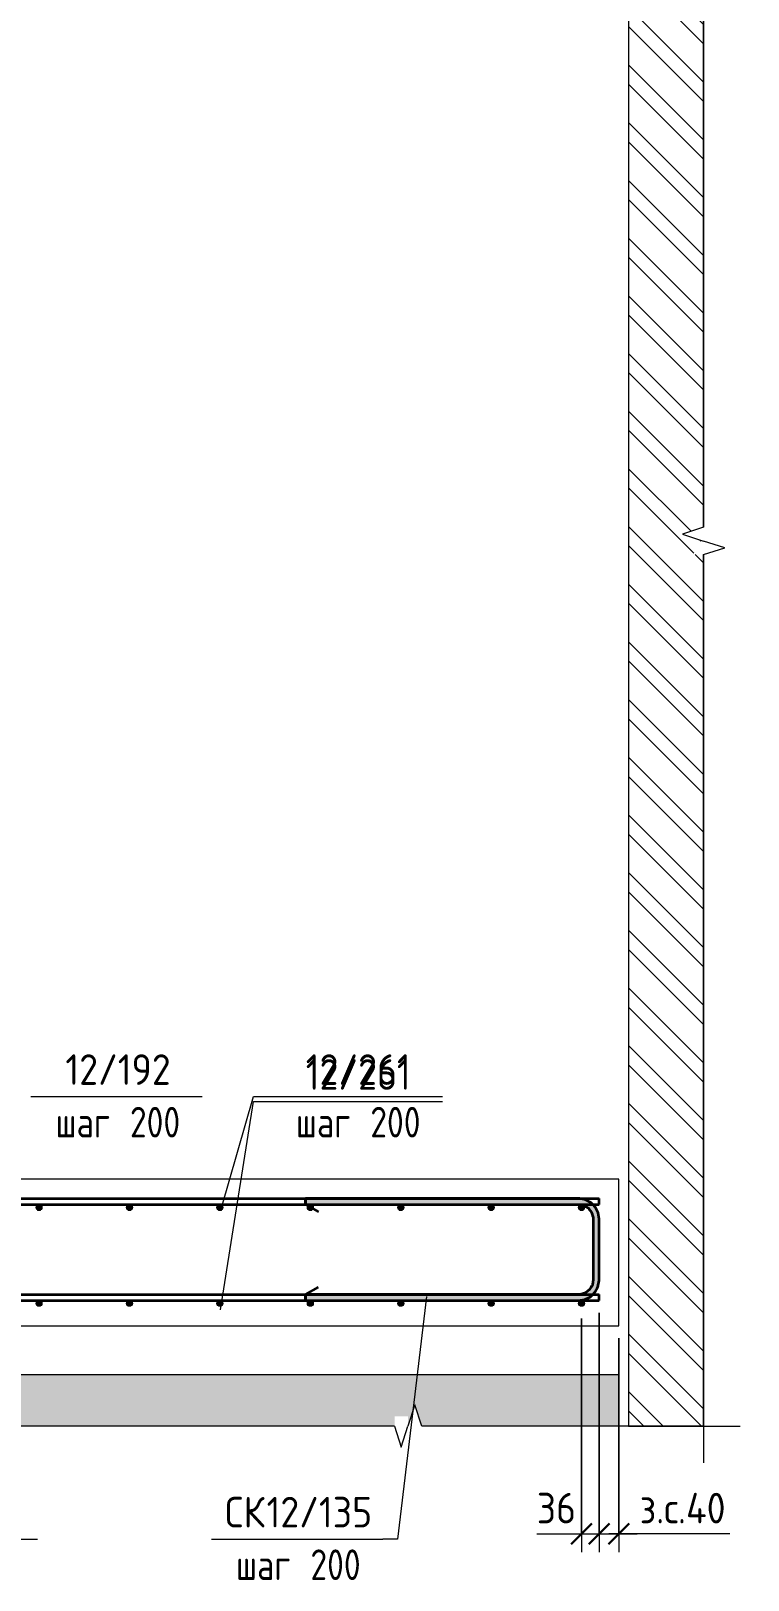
# Model space of a CAD drawing. Header units: millimetres. Extents: x 67134 to 118201, y -4983 to 13821.
# Drawn here: x 113069 to 114535, y -3769 to -604 of the extents above; entities that cross this region are included whole.
import ezdxf

# ---------------------------------------------------------------- set-up
doc = ezdxf.new("R2010")
doc.units = ezdxf.units.MM
for name, color, linetype, lineweight in [('AA_Dim', 7, 'Continuous', 9), ('AA_Dim-25', 7, 'Continuous', 9), ('AA_Linii', 7, 'Continuous', 9), ('AA_Oformlenie', 7, 'Continuous', 9), ('AA_Vinoska', 7, 'Continuous', 9), ('AF_Stena_Опалубка', 253, 'Continuous', 20), ('KR_Armatura', 7, 'Continuous', 20), ('KR_Armatura_Tonkie', 7, 'Continuous', 20), ('KR_Fundament', 7, 'Continuous', 20)]:
    doc.layers.add(name, color=color, linetype=linetype, lineweight=lineweight)
doc.styles.add('ISOCPEUR_7', font='isocpeur.TTF', dxfattribs={"width": 0.9, "height": 62.5})
doc.styles.add('ISOCPEUR_8', font='isocpeur.TTF', dxfattribs={"width": 0.8, "height": 62.5})
doc.dimstyles.new('00_Точн_3_знака__прозр__2', dxfattribs={"dimscale": 304.8, "dimtxt": 62.672186, "dimasz": 0.139436, "dimexe": 0.123031, "dimexo": 0.082021, "dimgap": 0.008202, "dimtad": 1, "dimdec": 3, "dimrnd": 0.001, "dimdsep": 46, "dimtxsty": 'ISOCPEUR_7', "dimblk1": 'OBLIQUE', "dimblk2": 'OBLIQUE', "dimsah": 1, "dimcen": 0.09, "dimdle": 0.123031, "dimazin": 0, "dimtfac": 1, "dimtdec": 4, "dimtix": 1, "dimtmove": 1, "dimatfit": 3, "dimfxl": 1, "dimtvp": 1, "dimtolj": 1, "dimtzin": 0, "dimlwd": 18, "dimlwe": 18, "dimarcsym": 2})

# ---------------------------------------------------------------- blocks, each defined once
blk = doc.blocks.new('350_Стержень П торец СК-СГ _НесАрм_РабПлоск_ - 350_Стержень П торец СК-СГ _НесАрм_РабПлоск_-4078482-2-2 Армирование')
at = {"layer": 'KR_Armatura_Tonkie', "lineweight": 35}
for p, q in [((-9712, -2990), (-10270, -2990)), ((-10270, -3001.8), (-10270, -2990.2)), ((-10270, -2990.2), (-10270, -3001.8)), ((-10270, -3002), (-9712, -3002)), ((-10270, -3002), (-10244, -3017)), ((-9712, -3002), (-9702.5, -3003.7)), ((-9700, -3004.8), (-9693.5, -3008.7)), ((-9691.6, -3010.1), (-9685.7, -3017.7)), ((-9685, -3019.5), (-9682.7, -3027)), ((-9682, -3032), (-9682, -3156)), ((-9670, -3156), (-9670, -3032)), ((-9682, -3156), (-9683.7, -3165.5)), ((-10270, -3186), (-10244, -3171)), ((-9712, -3186), (-10270, -3186)), ((-10270, -3186.2), (-10270, -3197.8)), ((-10270, -3197.8), (-10270, -3186.2)), ((-9699.5, -3183), (-9707, -3185.3)), ((-9690.1, -3176.4), (-9697.7, -3182.3)), ((-9684.8, -3168), (-9688.7, -3174.5)), ((-10270, -3198), (-9712, -3198))]:
    blk.add_line(p, q, dxfattribs=at)
at = {"layer": 'KR_Armatura_Tonkie', "lineweight": 35, "flags": 128}
for points in [[(-9707.6, -2990.6), (-9710.5, -2990), (-9712, -2990)], [(-9695.3, -2993.9), (-9697.9, -2992.5), (-9699.4, -2992.2)], [(-9684.9, -3000.3), (-9686.6, -2998.6), (-9688.6, -2997.5)], [(-9677.1, -3009), (-9677.7, -3007.8), (-9679.7, -3005.7)], [(-9671.8, -3020.2), (-9672, -3019.3), (-9673.3, -3016.6)], [(-9670.6, -3160.4), (-9670, -3157.5), (-9670, -3156)], [(-9700.2, -3196.2), (-9699.3, -3196), (-9696.6, -3194.7)], [(-9689.3, -3191.1), (-9687.8, -3190.3), (-9685.7, -3188.3)], [(-9680.3, -3183.1), (-9678.6, -3181.4), (-9677.5, -3179.4)], [(-9673.9, -3172.7), (-9672.5, -3170.1), (-9672.2, -3168.6)]]:
    blk.add_lwpolyline(points, dxfattribs=at)
blk = doc.blocks.new('350_Стержень П торец СК-СГ _НесАрм_РабПлоск_ - 350_Стержень П торец СК-СГ _НесАрм_РабПлоск_-V13-2-2 Армирование')
at = {"layer": 'KR_Armatura_Tonkie', "lineweight": 35}
for points in [[(-10270, -3002), (-9712, -3001.8), (-9712, -2990), (-10270, -2990.2), (-10270, -3001.8)], [(-9677.6, -3032), (-9670, -3032), (-9671.4, -3021.1), (-9675.8, -3010.7), (-9682.7, -3002), (-9691, -2995.6), (-9701.1, -2991.4), (-9712, -2990.2), (-9712, -3002), (-9704.2, -3003), (-9697, -3006), (-9690.8, -3010.8), (-9685.9, -3017.3), (-9683, -3024.3), (-9681.8, -3032), (-9679, -3032)], [(-9676, -3156), (-9670, -3156), (-9670.2, -3032), (-9682, -3032), (-9681.8, -3156), (-9677.6, -3156)], [(-9712, -3198), (-9701.1, -3196.6), (-9690.7, -3192.2), (-9682.3, -3185.7), (-9675.6, -3177), (-9671.4, -3166.9), (-9670.2, -3156), (-9682, -3156), (-9683, -3163.8), (-9686.1, -3171.2), (-9690.8, -3177.2), (-9697.3, -3182.1), (-9704.3, -3185), (-9712, -3186.2), (-9712, -3197.8)], [(-10270, -3198), (-9712, -3197.8), (-9712, -3186), (-10270, -3186.2), (-10270, -3197.8)]]:
    blk.add_hatch(color=256, dxfattribs=at).paths.add_polyline_path(points)
for p, q in [((-9712, -2990), (-10270, -2990)), ((-10270, -3002), (-10270, -2990)), ((-10270, -2990.2), (-10270, -3001.8)), ((-10270, -3002), (-9712, -3002)), ((-10270, -3002), (-10244, -3017)), ((-9682, -3032), (-9682, -3156)), ((-9670, -3156), (-9670, -3032)), ((-10270, -3186), (-10244, -3171)), ((-9712, -3186), (-10270, -3186)), ((-10270, -3198), (-10270, -3186)), ((-10270, -3186.2), (-10270, -3197.8)), ((-10270, -3198), (-9712, -3198))]:
    blk.add_line(p, q, dxfattribs=at)
at = {"layer": 'KR_Armatura_Tonkie', "lineweight": 35, "flags": 128}
for points in [[(-9683.3, -3002), (-9686.6, -2998.6), (-9697.9, -2992.5), (-9710.5, -2990), (-9712, -2990)], [(-9712, -3002), (-9701.3, -3004), (-9692.1, -3009.6), (-9685.4, -3018.1), (-9682.2, -3028.5), (-9682, -3032)], [(-9670, -3032), (-9672, -3019.3), (-9677.7, -3007.8), (-9683.3, -3002)], [(-9682, -3156), (-9684, -3166.7), (-9689.6, -3175.9), (-9698.1, -3182.6), (-9708.5, -3185.8), (-9712, -3186)], [(-9683.3, -3186), (-9678.6, -3181.4), (-9672.5, -3170.1), (-9670, -3157.5), (-9670, -3156)], [(-9712, -3198), (-9699.3, -3196), (-9687.8, -3190.3), (-9683.3, -3186)]]:
    blk.add_lwpolyline(points, dxfattribs=at)
blk = doc.blocks.new('011_Прямоугольник обрыва _ЭлУзла_ - 011_Прямоугольник обрыва _ЭлУзла_-4121425-2-2 Армирование')
at = {"layer": 'AA_Oformlenie'}
for p, q in [((-9456.7, 1943.3), (-9456.7, -1618.1)), ((-9456.7, -1673.7), (-9456.7, -3454.8)), ((-10088.3, -3454.8), (-11240.9, -3454.8)), ((-9456.7, -3454.8), (-10032.7, -3454.8))]:
    blk.add_line(p, q, dxfattribs=at)
blk = doc.blocks.new('DIMBLOCK111-2-2 Армирование')
at = {"layer": 'AA_Dim-25', "lineweight": 18}
for p, q in [((114230.5, -3223), (114230.5, -3712.5)), ((114230.5, -3675), (114230.5, -3223)), ((114194.5, -3235), (114194.5, -3712.5)), ((114194.5, -3675), (114194.5, -3235)), ((114102.9, -3675), (114206, -3675)), ((114157, -3675), (114230.5, -3675)), ((114206, -3675), (114212.5, -3675))]:
    blk.add_line(p, q, dxfattribs=at)
at = {"layer": 'AA_Dim-25', "lineweight": 30}
for p, q in [((114194.5, -3675), (114215.8, -3653.8)), ((114230.5, -3675), (114251.8, -3653.8)), ((114194.5, -3675), (114173.3, -3696.3)), ((114230.5, -3675), (114209.3, -3696.3))]:
    blk.add_line(p, q, dxfattribs=at)
at = {"layer": 'AA_Dim-25', "color": 0, "lineweight": 18, "insert": (114102.9, -3591.1), "char_height": 62.5, "width": 93.654, "attachment_point": 1, "line_spacing_factor": 1.135194, "style": 'ISOCPEUR_7'}
blk.add_mtext('36', dxfattribs=at)
blk = doc.blocks.new('_Oblique')
at = {"color": 0, "linetype": 'ByBlock', "lineweight": -2}
blk.add_line((-0.5, -0.5), (0.5, 0.5), dxfattribs=at)
blk = doc.blocks.new('DIMBLOCK112-2-2 Армирование')
at = {"layer": 'AA_Dim-25', "lineweight": 18}
for p, q in [((114230.5, -3223), (114230.5, -3712.5)), ((114230.5, -3675), (114230.5, -3223)), ((114270.5, -3275), (114270.5, -3712.5)), ((114270.5, -3675), (114270.5, -3275)), ((114230.5, -3675), (114308, -3675)), ((114288.3, -3675), (114250.5, -3675)), ((114497.8, -3675), (114288.3, -3675))]:
    blk.add_line(p, q, dxfattribs=at)
at = {"layer": 'AA_Dim-25', "lineweight": 30}
for p, q in [((114230.5, -3675), (114251.8, -3653.8)), ((114270.5, -3675), (114291.8, -3653.8)), ((114230.5, -3675), (114209.3, -3696.3)), ((114270.5, -3675), (114249.3, -3696.3))]:
    blk.add_line(p, q, dxfattribs=at)
at = {"layer": 'AA_Dim-25', "color": 0, "lineweight": 18, "insert": (114313.3, -3591.1), "char_height": 62.5, "width": 221.363, "attachment_point": 1, "line_spacing_factor": 1.135194, "style": 'ISOCPEUR_7'}
blk.add_mtext('з.с.40', dxfattribs=at)
blk = doc.blocks.new('042_М_Арматуры - Диам длина поз _ Комментарий-3662934-2-2 Армирование')
at = {"layer": 'AA_Vinoska'}
blk.add_line((-10831.3, -2781.2), (-10481.3, -2781.2), dxfattribs=at)

msp = doc.modelspace()

# ---------------------------------------------------------------- hatches: boundary and pattern name
at = {"layer": 'AA_Oformlenie'}
h = msp.add_hatch(dxfattribs=at)
h.set_pattern_fill('FP_14', color=250, style=0, pattern_type=2)
h.set_pattern_definition([(135, (114992.27, 825), (-58.9331, -58.9331), []), (135, (115031.56, 825), (-58.9331, -58.9331), [])])
h.paths.add_polyline_path([(114290.5429, -3454.753), (114443.7946, -3454.753), (114443.7946, -1673.7217), (114423.7169, -1673.7217), (114423.7169, -1646.2217), (114443.7946, -1646.2217), (114400.4695, -1632.1445), (114443.7946, -1618.0673), (114443.7946, 1943.341), (114423.7169, 1943.341), (114423.7169, 1970.841), (114443.7946, 1970.841), (114400.4695, 1984.9182), (114443.7946, 1998.9953), (114443.7946, 3779.3723), (114290.5429, 3779.3723), (114290.5429, -3329.3222)])
h = msp.add_hatch(dxfattribs=at)
h.set_pattern_fill('FP_13', color=250, style=0, pattern_type=2)
h.set_pattern_definition([(0, (114992.273, 825), (101.6, 25.4), [8.382, -67.818, 8.382, -67.818, -406.4]), (0, (114992.273, 825), (101.6, 25.4), [-152.4, 8.382, -144.018, 8.382, -67.818, -177.8]), (0, (114992.273, 825), (101.6, 25.4), [-381, 8.382, -42.418, 8.382, -118.618]), (120, (115030.373, 837.7), (-72.79705, 75.28818), [8.382, -67.818, 8.382, -67.818, -406.4]), (120, (115030.373, 837.7), (-72.79705, 75.28818), [-152.4, 8.382, -144.018, 8.382, -67.818, -177.8]), (120, (115030.373, 837.7), (-72.79705, 75.28818), [-381, 8.382, -42.418, 8.382, -118.618]), (240, (115043.073, 888.5), (-28.80295, -100.68818), [8.382, -67.818, 8.382, -67.818, -406.4]), (240, (115043.073, 888.5), (-28.80295, -100.68818), [-152.4, 8.382, -144.018, 8.382, -67.818, -177.8]), (240, (115043.073, 888.5), (-28.80295, -100.68818), [-381, 8.382, -42.418, 8.382, -118.618])])
h.paths.add_polyline_path([(112604, -3454.753), (112604, -3434.6753), (112631.5, -3434.6753), (112631.5, -3454.753), (112645.5772, -3411.4279), (112659.6544, -3454.753), (113812.1964, -3454.753), (113812.1964, -3434.6753), (113839.6964, -3434.6753), (113839.6964, -3454.753), (113853.7736, -3411.4279), (113867.8507, -3454.753), (114270.5429, -3454.753), (114270.5429, -3350), (112170.5429, -3350), (112170.5429, -3250), (112270.5429, -3250), (112270.5429, -1235), (112027.4019, -1235), (112027.4019, -1618.0673), (112047.0282, -1618.0673), (112047.0282, -1646.2217), (112027.4019, -1646.2217), (112070.7031, -1659.9717), (112027.4019, -1673.7217), (112027.4019, -3454.753), (112485.3156, -3454.753)])
at = {"layer": 'KR_Armatura'}
h = msp.add_hatch(color=256, dxfattribs=at)
edge = h.paths.add_edge_path()
edge.add_arc((113085.7429, -3008), 6, 0, 360)
for points in [[(113082.7429, -3013.1962), (113088.7429, -3013.1962), (113091.7429, -3008), (113088.7429, -3002.8038), (113082.7429, -3002.8038), (113079.7429, -3008)], [(113267.5429, -3013.1962), (113273.5429, -3013.1962), (113276.5429, -3008), (113273.5429, -3002.8038), (113267.5429, -3002.8038), (113264.5429, -3008)], [(113452.3429, -3013.1962), (113458.3429, -3013.1962), (113461.3429, -3008), (113458.3429, -3002.8038), (113452.3429, -3002.8038), (113449.3429, -3008)], [(113637.1429, -3013.1962), (113643.1429, -3013.1962), (113646.1429, -3008), (113643.1429, -3002.8038), (113637.1429, -3002.8038), (113634.1429, -3008)], [(113821.9429, -3013.1962), (113827.9429, -3013.1962), (113830.9429, -3008), (113827.9429, -3002.8038), (113821.9429, -3002.8038), (113818.9429, -3008)], [(114006.7429, -3013.1962), (114012.7429, -3013.1962), (114015.7429, -3008), (114012.7429, -3002.8038), (114006.7429, -3002.8038), (114003.7429, -3008)], [(114197.5429, -3013.1962), (114200.5429, -3008), (114197.5429, -3002.8038), (114191.5429, -3002.8038), (114188.5429, -3008), (114191.5429, -3013.1962)], [(113082.7429, -3209.1962), (113088.7429, -3209.1962), (113091.7429, -3204), (113088.7429, -3198.8038), (113082.7429, -3198.8038), (113079.7429, -3204)], [(113267.5429, -3209.1962), (113273.5429, -3209.1962), (113276.5429, -3204), (113273.5429, -3198.8038), (113267.5429, -3198.8038), (113264.5429, -3204)], [(113452.3429, -3209.1962), (113458.3429, -3209.1962), (113461.3429, -3204), (113458.3429, -3198.8038), (113452.3429, -3198.8038), (113449.3429, -3204)], [(113637.1429, -3209.1962), (113643.1429, -3209.1962), (113646.1429, -3204), (113643.1429, -3198.8038), (113637.1429, -3198.8038), (113634.1429, -3204)], [(113821.9429, -3209.1962), (113827.9429, -3209.1962), (113830.9429, -3204), (113827.9429, -3198.8038), (113821.9429, -3198.8038), (113818.9429, -3204)], [(114006.7429, -3209.1962), (114012.7429, -3209.1962), (114015.7429, -3204), (114012.7429, -3198.8038), (114006.7429, -3198.8038), (114003.7429, -3204)], [(114191.5429, -3209.1962), (114197.5429, -3209.1962), (114200.5429, -3204), (114197.5429, -3198.8038), (114191.5429, -3198.8038), (114188.5429, -3204)]]:
    msp.add_hatch(color=256, dxfattribs=at).paths.add_polyline_path(points)
h = msp.add_hatch(color=256, dxfattribs=at)
edge = h.paths.add_edge_path()
edge.add_arc((113270.5429, -3008), 6, 0, 360)
h = msp.add_hatch(color=256, dxfattribs=at)
edge = h.paths.add_edge_path()
edge.add_arc((113455.3429, -3008), 6, 0, 360)
h = msp.add_hatch(color=256, dxfattribs=at)
edge = h.paths.add_edge_path()
edge.add_arc((113640.1429, -3008), 6, 0, 360)
h = msp.add_hatch(color=256, dxfattribs=at)
edge = h.paths.add_edge_path()
edge.add_arc((113824.9429, -3008), 6, 0, 360)
h = msp.add_hatch(color=256, dxfattribs=at)
edge = h.paths.add_edge_path()
edge.add_arc((114009.7429, -3008), 6, 0, 360)
h = msp.add_hatch(color=256, dxfattribs=at)
edge = h.paths.add_edge_path()
edge.add_arc((114194.5429, -3008), 6, 0, 360)
h = msp.add_hatch(color=256, dxfattribs=at)
edge = h.paths.add_edge_path()
edge.add_arc((113085.7429, -3204), 6, 0, 360)
h = msp.add_hatch(color=256, dxfattribs=at)
edge = h.paths.add_edge_path()
edge.add_arc((113270.5429, -3204), 6, 0, 360)
h = msp.add_hatch(color=256, dxfattribs=at)
edge = h.paths.add_edge_path()
edge.add_arc((113455.3429, -3204), 6, 0, 360)
h = msp.add_hatch(color=256, dxfattribs=at)
edge = h.paths.add_edge_path()
edge.add_arc((113640.1429, -3204), 6, 0, 360)
h = msp.add_hatch(color=256, dxfattribs=at)
edge = h.paths.add_edge_path()
edge.add_arc((113824.9429, -3204), 6, 0, 360)
h = msp.add_hatch(color=256, dxfattribs=at)
edge = h.paths.add_edge_path()
edge.add_arc((114009.7429, -3204), 6, 0, 360)
h = msp.add_hatch(color=256, dxfattribs=at)
edge = h.paths.add_edge_path()
edge.add_arc((114194.5429, -3204), 6, 0, 360)

# ---------------------------------------------------------------- linework, layer by layer
at = {"layer": 'AA_Linii'}
for p, q in [((114290.5429, 3779.3723), (114290.5429, -3454.753)), ((114443.7946, -1618.0673), (114443.7946, 1943.341)), ((114443.7946, -3454.753), (114443.7946, -1673.7217)), ((114270.5429, -3350), (112170.5429, -3350)), ((114270.5429, -3454.753), (114270.5429, -3350)), ((114290.5429, -3454.753), (114443.7946, -3454.753))]:
    msp.add_line(p, q, dxfattribs=at)
at = {"layer": 'AA_Vinoska'}
for p, q in [((114443.7946, -1618.0673), (114400.4695, -1632.1445)), ((114400.4695, -1632.1445), (114443.7946, -1646.2217)), ((114487.0958, -1659.9717), (114443.7946, -1646.2217)), ((114443.7946, -1673.7217), (114487.0958, -1659.9717)), ((113458.3531, -3008.5106), (113523.8481, -2781.2042)), ((113523.8481, -2781.2042), (113560.4483, -2781.2042)), ((113456.4267, -3216.9221), (113523.8481, -2791.2042)), ((113523.8481, -2791.2042), (113560.4483, -2791.2042)), ((113877.3764, -3189.8989), (113818.6093, -3685.5851)), ((113853.7736, -3411.4279), (113839.6964, -3454.753)), ((113867.8507, -3454.753), (113853.7736, -3411.4279)), ((113812.1964, -3454.753), (113825.9464, -3498.0543)), ((113825.9464, -3498.0543), (113839.6964, -3454.753)), ((114443.7946, -3454.753), (114518.7946, -3454.753)), ((114443.7946, -3454.753), (114443.7946, -3529.753)), ((113818.6093, -3685.5851), (113788.0385, -3685.5851))]:
    msp.add_line(p, q, dxfattribs=at)
at = {"layer": 'AF_Stena_Опалубка'}
msp.add_line((114290.5429, 3779.3723), (114290.5429, -3454.753), dxfattribs=at)
at = {"layer": 'KR_Armatura'}
for p, q in [((113082.7429, -3002.8038), (113079.7429, -3008)), ((113088.7429, -3002.8038), (113082.7429, -3002.8038)), ((113091.7429, -3008), (113088.7429, -3002.8038)), ((113267.5429, -3002.8038), (113264.5429, -3008)), ((113273.5429, -3002.8038), (113267.5429, -3002.8038)), ((113276.5429, -3008), (113273.5429, -3002.8038)), ((113452.3429, -3002.8038), (113449.3429, -3008)), ((113458.3429, -3002.8038), (113452.3429, -3002.8038)), ((113461.3429, -3008), (113458.3429, -3002.8038)), ((113637.1429, -3002.8038), (113634.1429, -3008)), ((113643.1429, -3002.8038), (113637.1429, -3002.8038)), ((113646.1429, -3008), (113643.1429, -3002.8038)), ((113821.9429, -3002.8038), (113818.9429, -3008)), ((113827.9429, -3002.8038), (113821.9429, -3002.8038)), ((113830.9429, -3008), (113827.9429, -3002.8038)), ((114006.7429, -3002.8038), (114003.7429, -3008)), ((114012.7429, -3002.8038), (114006.7429, -3002.8038)), ((114015.7429, -3008), (114012.7429, -3002.8038)), ((114191.5429, -3002.8038), (114188.5429, -3008)), ((114197.5429, -3002.8038), (114191.5429, -3002.8038)), ((114200.5429, -3008), (114197.5429, -3002.8038)), ((113079.7429, -3008), (113082.7429, -3013.1962)), ((113082.7429, -3013.1962), (113088.7429, -3013.1962)), ((113088.7429, -3013.1962), (113091.7429, -3008)), ((113264.5429, -3008), (113267.5429, -3013.1962)), ((113267.5429, -3013.1962), (113273.5429, -3013.1962)), ((113273.5429, -3013.1962), (113276.5429, -3008)), ((113449.3429, -3008), (113452.3429, -3013.1962)), ((113452.3429, -3013.1962), (113458.3429, -3013.1962)), ((113458.3429, -3013.1962), (113461.3429, -3008)), ((113634.1429, -3008), (113637.1429, -3013.1962)), ((113637.1429, -3013.1962), (113643.1429, -3013.1962)), ((113643.1429, -3013.1962), (113646.1429, -3008)), ((113818.9429, -3008), (113821.9429, -3013.1962)), ((113821.9429, -3013.1962), (113827.9429, -3013.1962)), ((113827.9429, -3013.1962), (113830.9429, -3008)), ((114003.7429, -3008), (114006.7429, -3013.1962)), ((114006.7429, -3013.1962), (114012.7429, -3013.1962)), ((114012.7429, -3013.1962), (114015.7429, -3008)), ((114188.5429, -3008), (114191.5429, -3013.1962)), ((114191.5429, -3013.1962), (114197.5429, -3013.1962)), ((114197.5429, -3013.1962), (114200.5429, -3008)), ((113082.7429, -3198.8038), (113079.7429, -3204)), ((113079.7429, -3204), (113082.7429, -3209.1962)), ((113088.7429, -3198.8038), (113082.7429, -3198.8038)), ((113082.7429, -3209.1962), (113088.7429, -3209.1962)), ((113091.7429, -3204), (113088.7429, -3198.8038)), ((113088.7429, -3209.1962), (113091.7429, -3204)), ((113267.5429, -3198.8038), (113264.5429, -3204)), ((113264.5429, -3204), (113267.5429, -3209.1962)), ((113273.5429, -3198.8038), (113267.5429, -3198.8038)), ((113267.5429, -3209.1962), (113273.5429, -3209.1962)), ((113276.5429, -3204), (113273.5429, -3198.8038)), ((113273.5429, -3209.1962), (113276.5429, -3204)), ((113452.3429, -3198.8038), (113449.3429, -3204)), ((113449.3429, -3204), (113452.3429, -3209.1962)), ((113458.3429, -3198.8038), (113452.3429, -3198.8038)), ((113452.3429, -3209.1962), (113458.3429, -3209.1962)), ((113461.3429, -3204), (113458.3429, -3198.8038)), ((113458.3429, -3209.1962), (113461.3429, -3204)), ((113637.1429, -3198.8038), (113634.1429, -3204)), ((113634.1429, -3204), (113637.1429, -3209.1962)), ((113643.1429, -3198.8038), (113637.1429, -3198.8038)), ((113637.1429, -3209.1962), (113643.1429, -3209.1962)), ((113646.1429, -3204), (113643.1429, -3198.8038)), ((113643.1429, -3209.1962), (113646.1429, -3204)), ((113821.9429, -3198.8038), (113818.9429, -3204)), ((113818.9429, -3204), (113821.9429, -3209.1962)), ((113827.9429, -3198.8038), (113821.9429, -3198.8038)), ((113821.9429, -3209.1962), (113827.9429, -3209.1962)), ((113830.9429, -3204), (113827.9429, -3198.8038)), ((113827.9429, -3209.1962), (113830.9429, -3204)), ((114006.7429, -3198.8038), (114003.7429, -3204)), ((114003.7429, -3204), (114006.7429, -3209.1962)), ((114012.7429, -3198.8038), (114006.7429, -3198.8038)), ((114006.7429, -3209.1962), (114012.7429, -3209.1962)), ((114015.7429, -3204), (114012.7429, -3198.8038)), ((114012.7429, -3209.1962), (114015.7429, -3204)), ((114191.5429, -3198.8038), (114188.5429, -3204)), ((114188.5429, -3204), (114191.5429, -3209.1962)), ((114197.5429, -3198.8038), (114191.5429, -3198.8038)), ((114191.5429, -3209.1962), (114197.5429, -3209.1962)), ((114200.5429, -3204), (114197.5429, -3198.8038)), ((114197.5429, -3209.1962), (114200.5429, -3204))]:
    msp.add_line(p, q, dxfattribs=at)
for centre in [(113085.7429, -3008), (113270.5429, -3008), (113455.3429, -3008), (113640.1429, -3008), (113824.9429, -3008), (114009.7429, -3008), (114194.5429, -3008), (113085.7429, -3204), (113270.5429, -3204), (113455.3429, -3204), (113640.1429, -3204), (113824.9429, -3204), (114009.7429, -3204), (114194.5429, -3204)]:
    msp.add_circle(centre, 6, dxfattribs=at)
at = {"layer": 'KR_Armatura_Tonkie', "lineweight": 35}
for p, q in [((112310.5429, -2990), (114230.5429, -2990)), ((112310.5429, -3002), (114230.5429, -3002)), ((114230.5429, -3002), (114230.5429, -2990)), ((112310.5429, -3186), (114230.5429, -3186)), ((114230.5429, -3198), (114230.5429, -3186)), ((112310.5429, -3198), (114230.5429, -3198))]:
    msp.add_line(p, q, dxfattribs=at)
at = {"layer": 'KR_Fundament'}
for p, q in [((114270.5429, -2950), (112270.5429, -2950)), ((114270.5429, -3250), (114270.5429, -2950)), ((112270.5429, -3250), (114270.5429, -3250))]:
    msp.add_line(p, q, dxfattribs=at)

# ---------------------------------------------------------------- block references
at = {"layer": 'AA_Oformlenie'}
msp.add_blockref('011_Прямоугольник обрыва _ЭлУзла_ - 011_Прямоугольник обрыва _ЭлУзла_-4121425-2-2 Армирование', (123900.5429, 0), dxfattribs=at)
at = {"layer": 'AA_Vinoska'}
for p in [(123900.5429, 0), (124391.7558, 0), (124391.7558, -10), (123564.1242, -904.3808), (124269.346, -904.3808)]:
    msp.add_blockref('042_М_Арматуры - Диам длина поз _ Комментарий-3662934-2-2 Армирование', p, dxfattribs=at)
at = {"layer": 'KR_Armatura_Tonkie', "lineweight": 35}
for name in ['350_Стержень П торец СК-СГ _НесАрм_РабПлоск_ - 350_Стержень П торец СК-СГ _НесАрм_РабПлоск_-4078482-2-2 Армирование', '350_Стержень П торец СК-СГ _НесАрм_РабПлоск_ - 350_Стержень П торец СК-СГ _НесАрм_РабПлоск_-V13-2-2 Армирование']:
    msp.add_blockref(name, (123900.5429, 0), dxfattribs=at)

# ---------------------------------------------------------------- texts
at = {"layer": 'AA_Vinoska', "char_height": 62.5, "attachment_point": 1}
for s, insert, width, style in [('12/192', (113139.6264, -2694.948), 263.354344, 'ISOCPEUR_7'), ('12/261', (113630.8393, -2694.948), 263.354344, 'ISOCPEUR_7'), ('12/261', (113630.8393, -2704.948), 263.354344, 'ISOCPEUR_7'), (' 200', (113239.6618, -2802.4243), 166.751, 'ISOCPEUR_8'), (' 200', (113730.8747, -2802.4243), 166.751, 'ISOCPEUR_8'), ('шаг', (113119.2764, -2802.4243), 145.907125, 'ISOCPEUR_8'), ('шаг', (113610.4893, -2802.4243), 145.907125, 'ISOCPEUR_8'), ('СК', (113465.9045, -3599.3288), 102.816422, 'ISOCPEUR_7'), ('12/135', (113550.7365, -3599.3288), 263.354344, 'ISOCPEUR_7'), ('шаг', (113488.0795, -3706.8052), 145.907125, 'ISOCPEUR_8'), (' 200', (113608.4649, -3706.8052), 166.751, 'ISOCPEUR_8')]:
    msp.add_mtext(s, dxfattribs=dict(at, insert=insert, width=width, style=style))

# ---------------------------------------------------------------- dimensions: what is measured, and where the dimension line sits
at = {"layer": 'AA_Dim', "lineweight": 18}
for base, p1, p2, override, picture, middle in [((114230.5429, -3675.0056), (114194.5429, -3210), (114230.5429, -3198), {"dimpost": '<>', "dimfxl": 37.947332}, 'DIMBLOCK111-2-2 Армирование', (114149.7536, -3632.7524)), ((114270.5429, -3675.0056), (114230.5429, -3198), (114270.5429, -3250), {"dimpost": 'з.с.<>', "dimfxl": 65.604878}, 'DIMBLOCK112-2-2 Армирование', (114424.0214, -3632.7524))]:
    dim = msp.add_linear_dim(base=base, p1=p1, p2=p2, dimstyle='00_Точн_3_знака__прозр__2', override=override, dxfattribs=at)
    dim.commit()
    dim.dimension.update_dxf_attribs({"geometry": picture, "text_midpoint": middle, "dimtype": 160})

doc.saveas('drawing.dxf')
